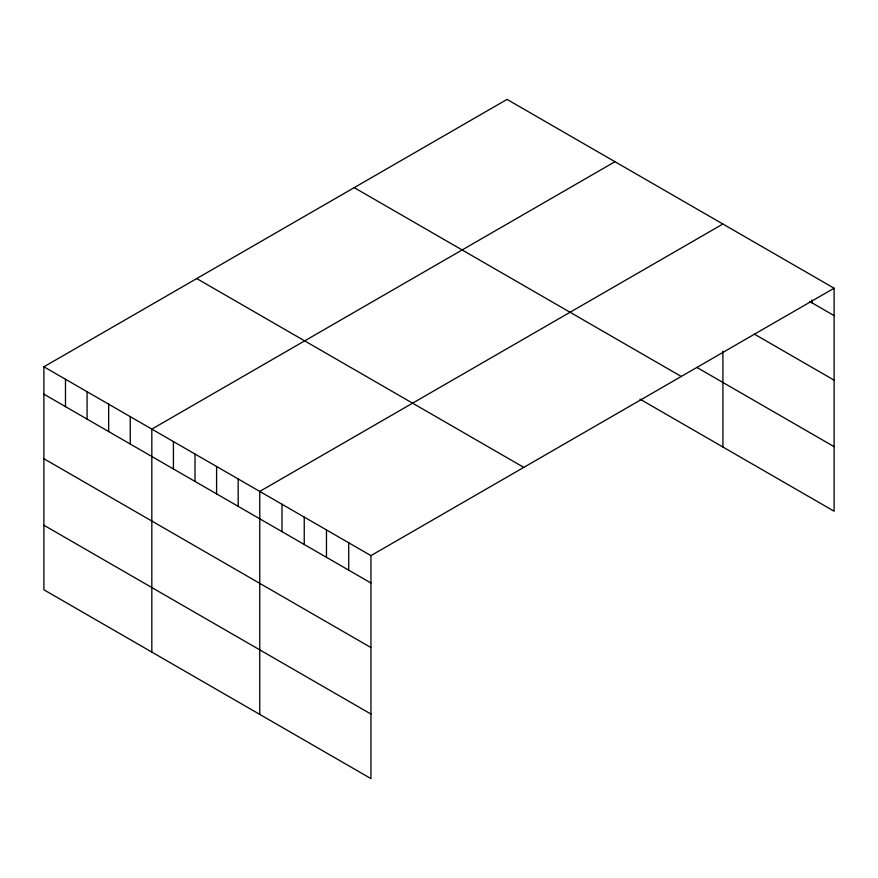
<?xml version="1.0" encoding="UTF-8"?>
<svg xmlns="http://www.w3.org/2000/svg" width="878" height="878" viewBox="0 0 878 878"><rect width="100%" height="100%" fill="white"/><g stroke="black" fill="none" stroke-linecap="round" stroke-linejoin="round"><path stroke-width="1.32" d="M43.9 366.795L370.955 555.62L370.955 778.599L43.9 589.775L43.9 366.795L507.045 99.401L834.1 288.225L834.1 511.205L639.963 399.117M614.973 161.717L151.828 429.112L151.828 652.091M722.901 224.022L259.756 491.417L259.756 714.396M370.955 555.62L834.1 288.225M809.516 301.417L834.1 315.608M754.509 334.2L834.1 380.152M696.77 367.377L834.1 446.661M354.207 187.64L681.262 376.464M196.738 278.556L523.793 467.381M43.9 394.178L370.955 583.003M43.9 458.733L370.955 647.547M43.9 525.231L370.955 714.055M811.865 300.035L811.865 302.767M722.901 351.167L722.901 447.001M348.72 542.78L348.72 570.162M326.473 529.939L326.473 557.321M304.238 517.098L304.238 544.481M281.992 504.257L281.992 531.651M238.168 478.96L238.168 506.343M216.581 466.492L216.581 493.886M195.004 454.036L195.004 481.418M173.416 441.568L173.416 468.962M130.24 416.644L130.24 444.038M108.652 404.187L108.652 431.57M87.076 391.72L87.076 419.102M65.488 379.263L65.488 406.646"/></g></svg>
